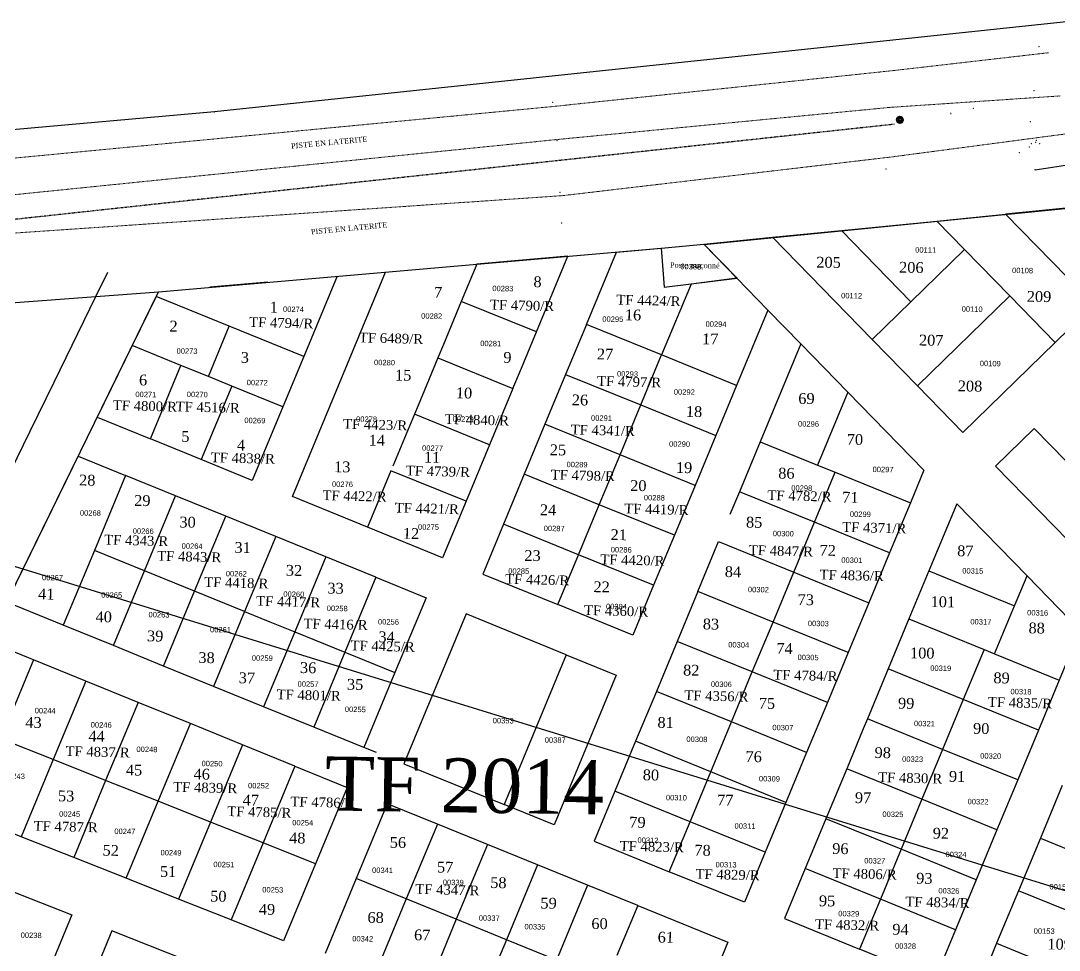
# Model space of a CAD drawing. Header units: metres. Extents: x 0 to 1324930, y 0 to 1631912.
# Drawn here: x 253138.9 to 253331, y 1631411.9 to 1631583.8 of the extents above; entities that cross this region are included whole.
import ezdxf
from ezdxf.enums import TextEntityAlignment as Align

# ---------------------------------------------------------------- set-up
doc = ezdxf.new("R2010")
doc.units = ezdxf.units.M
doc.header["$MEASUREMENT"] = 0
doc.linetypes.add('AXES2', pattern=[0.028575, 0.01905, -0.003175, 0.003175, -0.003175])
doc.linetypes.add('CACHE2', pattern=[0.004763, 0.003175, -0.001588])
for name, color, linetype, lineweight in [('1', 7, 'Continuous', 0), ('17 Février 2020', 7, 'Continuous', 0), ('5', 14, 'Continuous', 0), ('autoroute', 4, 'Continuous', 0), ('LIGNE', 7, 'Continuous', 0), ('nouvelle emprise', 7, 'Continuous', 0), ('Numero_TF', 7, 'Continuous', 0), ('Points TN ZAL', 7, 'Continuous', 0), ('Réquisition', 240, 'Continuous', 0), ('TopoAlt', 3, 'Continuous', 0), ('TopoMat', 4, 'Continuous', 0)]:
    doc.layers.add(name, color=color, linetype=linetype, lineweight=lineweight)
for name, color, linetype in [('A_revoir_niveau_0', 7, 'Continuous'), ('limites_parcelles', 7, 'Continuous'), ('limites_tf', 7, 'Continuous'), ('numero_lot', 7, 'Continuous'), ('numero_parcelle', 7, 'Continuous'), ('toponymie', 7, 'Continuous')]:
    doc.layers.add(name, color=color, linetype=linetype)
doc.styles.get("Standard").update_dxf_attribs({"font": 'txt.shx'})
doc.styles.add('Style-FANCY', font='times.ttf')

# ---------------------------------------------------------------- blocks, each defined once
blk = doc.blocks.new('PointTopo_1')
at = {"color": 0}
blk.add_point((0, 0), dxfattribs=at)
at = {"layer": 'TopoAlt'}
blk.add_attdef('ALT', text='', height=0.000002, dxfattribs=at).set_placement((0.000001, -0.000001), align=Align.TOP_LEFT)
at = {"layer": 'TopoMat'}
blk.add_attdef('MAT', (0.000001, 0.000001), '', height=0.0005, dxfattribs=at)
blk = doc.blocks.new('TCPOINT_2_2')
at = {"color": 0}
blk.add_point((0, 0), dxfattribs=at)
at = {"layer": 'TopoAlt'}
blk.add_attdef('ALT', text='', height=0.0003, dxfattribs=at).set_placement((0.0001, -0.0001), align=Align.TOP_LEFT)
at = {"layer": 'TopoMat'}
blk.add_attdef('MAT', (0.000001, 0.000001), '', height=0.0003, dxfattribs=at)

msp = doc.modelspace()

# ---------------------------------------------------------------- hatches: boundary and pattern name
at = {"layer": 'nouvelle emprise', "linetype": 'Continuous'}
h = msp.add_hatch(dxfattribs=at)
h.set_pattern_fill('ANSI31', color=254, style=0, pattern_type=2)
h.set_pattern_definition([(44.0408, (71603.58252, 49399.98618), (-0.086896304011, 0.089855619464), [])])
h.paths.add_polyline_path([(253302.15669, 1631565.6433, 0.85045856), (253300.84506, 1631565.49788)])
h.paths.add_polyline_path([(253301.5127, 1631565.4639), (253300.8483, 1631565.38989, 0.623458251), (253301.97812, 1631564.98401)])
h.paths.add_polyline_path([(253302.18112, 1631565.4527, 0.031927402), (253302.1771, 1631565.5379), (253301.5127, 1631565.4639), (253301.97812, 1631564.98401, 0.198540426)])

# ---------------------------------------------------------------- linework, layer by layer
at = {"layer": '1', "color": 7, "flags": 128}
msp.add_lwpolyline([(253310.92621, 1631566.53956), (253310.92998, 1631566.76453)], dxfattribs=at)
at = {"layer": '17 Février 2020', "color": 7, "linetype": 'Continuous', "lineweight": 0}
msp.add_line((253326.36777, 1631508.40055), (253349.14323, 1631485.02505), dxfattribs=at)
at = {"layer": '5', "color": 3, "linetype": 'Continuous'}
msp.add_point((253315.11954, 1631567.62059), dxfattribs=at)
at = {"layer": '5', "color": 1, "linetype": 'Continuous'}
for p in [(253325.64157, 1631565.10487), (253325.45061, 1631560.45264), (253325.80431, 1631561.08382), (253326.77615, 1631561.69752), (253327.39941, 1631561.09073), (253323.63312, 1631559.36834), (253298.9278, 1631556.39631)]:
    msp.add_point(p, dxfattribs=at)
at = {"layer": 'A_revoir_niveau_0', "color": 0}
msp.add_line((253174.72466, 1631566.93214), (253117.89728, 1631561.8697), dxfattribs=at)
at = {"layer": 'A_revoir_niveau_0', "color": 1, "linetype": 'AXES2', "ltscale": 0.2}
msp.add_line((253300.42993, 1631564.64077), (253109.50154, 1631543.98791), dxfattribs=at)
at = {"layer": 'LIGNE', "color": 14, "linetype": 'CACHE2', "ltscale": 0.3, "flags": 128}
for points in [[(253122.56033, 1631556.93806), (253237.51823, 1631567.95018), (253300.41968, 1631574.5951), (253329.02519, 1631577.88862)], [(253331.1891, 1631569.89856), (253299.64309, 1631567.7696), (253237.8766, 1631561.80637), (253122.99605, 1631550.12506)], [(253123.84059, 1631543.57319), (253239.17928, 1631551.45049), (253300.00893, 1631558.60936), (253335.22977, 1631563.26355)]]:
    msp.add_lwpolyline(points, dxfattribs=at)
at = {"layer": 'limites_parcelles'}
for p, q in [((253334.07392, 1631583.79688), (253174.72378, 1631566.93204)), ((253174.72378, 1631566.93204), (253117.89727, 1631561.86968)), ((253326.52003, 1631556.24622), (253336.01398, 1631557.71142)), ((253338.7914, 1631549.76652), (253321.08164, 1631548.0145)), ((253290.69934, 1631545.00878), (253308.34732, 1631546.75469)), ((253308.34732, 1631546.75469), (253321.08164, 1631548.0145)), ((253313.47189, 1631541.49505), (253308.34732, 1631546.75469)), ((253321.08164, 1631548.0145), (253337.3828, 1631531.28384)), ((253277.96502, 1631543.74897), (253290.69934, 1631545.00878)), ((253290.69934, 1631545.00878), (253303.54581, 1631531.82377)), ((253265.2306, 1631542.48915), (253277.96502, 1631543.74897)), ((253296.38342, 1631524.84523), (253277.96502, 1631543.74897)), ((253243.52921, 1631527.62274), (253249.09329, 1631541.01791)), ((253249.09329, 1631541.01791), (253258.01969, 1631541.77578)), ((253258.01969, 1631541.77578), (253265.2306, 1631542.48915)), ((253271.38565, 1631536.17195), (253265.2306, 1631542.48915)), ((253303.54581, 1631531.82377), (253313.47189, 1631541.49505)), ((253321.84615, 1631532.90018), (253313.47189, 1631541.49505)), ((253240.10789, 1631540.24104), (253223.2572, 1631538.77708)), ((253234.28758, 1631526.22902), (253240.10789, 1631540.24104)), ((253152.81339, 1631532.79891), (253154.99807, 1631537.28388)), ((253189.14767, 1631495.76356), (253206.40652, 1631537.31313)), ((253223.2572, 1631538.77708), (253220.39218, 1631531.87973)), ((253184.61297, 1631535.41976), (253173.8825, 1631534.48752)), ((253197.41949, 1631536.53236), (253191.25817, 1631521.69937)), ((253271.38565, 1631536.17195), (253262.88786, 1631535.0815)), ((253277.1206, 1631530.28589), (253271.38565, 1631536.17195)), ((253152.81339, 1631532.79891), (253164.36288, 1631533.67391)), ((253262.88786, 1631535.0815), (253257.42843, 1631521.97048)), ((253262.88786, 1631535.0815), (253257.90531, 1631534.44213)), ((253102.55105, 1631528.99096), (253152.81339, 1631532.79891)), ((253145.08535, 1631516.93382), (253152.81339, 1631532.79891)), ((253163.93862, 1631532.80915), (253159.51351, 1631523.7249)), ((253177.47576, 1631527.30413), (253163.93862, 1631532.80915)), ((253220.39218, 1631531.87973), (253217.08271, 1631523.91239)), ((253234.28758, 1631526.22902), (253220.39218, 1631531.87973)), ((253296.38342, 1631524.84523), (253303.54581, 1631531.82377)), ((253304.75767, 1631516.25035), (253321.84615, 1631532.90018)), ((253330.2204, 1631524.3053), (253321.84615, 1631532.90018)), ((253277.1206, 1631530.28589), (253271.32, 1631516.32133)), ((253283.19406, 1631524.05243), (253277.1206, 1631530.28589)), ((253330.2204, 1631524.3053), (253337.3828, 1631531.28384)), ((253243.52921, 1631527.62274), (253239.69313, 1631518.38762)), ((253257.42843, 1631521.97048), (253243.52921, 1631527.62274)), ((253173.60817, 1631517.99316), (253177.47576, 1631527.30413)), ((253191.25817, 1631521.69937), (253177.47576, 1631527.30413)), ((253231.51576, 1631519.55605), (253234.28758, 1631526.22902)), ((253159.51351, 1631523.7249), (253153.04792, 1631510.44389)), ((253168.53487, 1631520.05627), (253159.51351, 1631523.7249)), ((253217.08271, 1631523.91239), (253216.05485, 1631521.43788)), ((253283.19406, 1631524.05243), (253275.66272, 1631505.92121)), ((253291.90028, 1631515.11684), (253283.19406, 1631524.05243)), ((253304.75767, 1631516.25035), (253296.38342, 1631524.84523)), ((253313.13192, 1631507.65547), (253330.2204, 1631524.3053)), ((253253.59139, 1631512.73575), (253257.42843, 1631521.97048)), ((253271.32, 1631516.32133), (253257.42843, 1631521.97048)), ((253162.88108, 1631506.44514), (253168.53487, 1631520.05627)), ((253173.60817, 1631517.99316), (253168.53487, 1631520.05627)), ((253191.25817, 1631521.69937), (253187.39058, 1631512.3884)), ((253216.05485, 1631521.43788), (253212.40282, 1631512.64585)), ((253216.05485, 1631521.43788), (253229.95025, 1631515.78717)), ((253177.96285, 1631516.22228), (253173.60817, 1631517.99316)), ((253229.95025, 1631515.78717), (253231.51576, 1631519.55605)), ((253239.69313, 1631518.38762), (253235.85714, 1631509.15273)), ((253239.69313, 1631518.38762), (253253.59139, 1631512.73575)), ((253140.63262, 1631507.90714), (253145.08535, 1631516.93382)), ((253177.96285, 1631516.22228), (253172.30906, 1631502.61115)), ((253187.39058, 1631512.3884), (253177.96285, 1631516.22228)), ((253271.32, 1631516.32133), (253267.48392, 1631507.08621)), ((253304.75767, 1631516.25035), (253313.13192, 1631507.65547)), ((253229.95025, 1631515.78717), (253225.61302, 1631505.34559)), ((253291.90028, 1631515.11684), (253286.28611, 1631501.60109)), ((253291.90028, 1631515.11684), (253305.96952, 1631500.67693)), ((253187.39058, 1631512.3884), (253181.73679, 1631498.77727)), ((253212.40282, 1631512.64585), (253211.71763, 1631510.9963)), ((253249.75445, 1631503.50124), (253253.59139, 1631512.73575)), ((253253.59139, 1631512.73575), (253267.48392, 1631507.08621)), ((253153.04792, 1631510.44389), (253160.61859, 1631507.3652)), ((253211.71763, 1631510.9963), (253207.72277, 1631501.37893)), ((253225.61302, 1631505.34559), (253211.71763, 1631510.9963)), ((253235.85714, 1631509.15273), (253232.02118, 1631499.91789)), ((253249.75445, 1631503.50124), (253235.85714, 1631509.15273)), ((253326.36777, 1631508.40055), (253319.20488, 1631501.42153)), ((253131.86806, 1631489.91575), (253140.63262, 1631507.90714)), ((253160.61859, 1631507.3652), (253162.88108, 1631506.44514)), ((253172.30906, 1631502.61115), (253162.88108, 1631506.44514)), ((253267.48392, 1631507.08621), (253263.64793, 1631497.85131)), ((253225.61302, 1631505.34559), (253221.27566, 1631494.90366)), ((253275.66272, 1631505.92121), (253271.82662, 1631496.68606)), ((253275.66272, 1631505.92121), (253286.28611, 1631501.60109)), ((253142.93045, 1631489.72921), (253149.52084, 1631503.24202)), ((253149.52084, 1631503.24202), (253158.29017, 1631499.67588)), ((253181.73679, 1631498.77727), (253172.30906, 1631502.61115)), ((253245.91753, 1631494.2668), (253249.75445, 1631503.50124)), ((253263.64793, 1631497.85131), (253249.75445, 1631503.50124)), ((253286.28611, 1631501.60109), (253289.55811, 1631500.2705)), ((253305.96952, 1631500.67693), (253303.45351, 1631494.61979)), ((253319.20488, 1631501.42153), (253341.98034, 1631478.04603)), ((253158.29017, 1631499.67588), (253152.53598, 1631485.82302)), ((253167.55326, 1631495.90895), (253158.29017, 1631499.67588)), ((253207.38026, 1631500.55437), (253203.04306, 1631490.11285)), ((253221.27566, 1631494.90366), (253207.38026, 1631500.55437)), ((253232.02118, 1631499.91789), (253228.18523, 1631490.6831)), ((253245.91753, 1631494.2668), (253232.02118, 1631499.91789)), ((253285.72202, 1631491.03536), (253289.55811, 1631500.2705)), ((253289.55811, 1631500.2705), (253303.45351, 1631494.61979)), ((253263.64793, 1631497.85131), (253259.81197, 1631488.61648)), ((253161.79906, 1631482.05609), (253167.55326, 1631495.90895)), ((253176.81603, 1631492.14215), (253167.55326, 1631495.90895)), ((253203.04306, 1631490.11285), (253189.14767, 1631495.76356)), ((253221.27566, 1631494.90366), (253216.93846, 1631484.46214)), ((253271.82662, 1631496.68606), (253270.08244, 1631492.48705)), ((253285.72202, 1631491.03536), (253271.82662, 1631496.68606)), ((253242.08063, 1631485.03239), (253245.91753, 1631494.2668)), ((253259.81197, 1631488.61648), (253245.91753, 1631494.2668)), ((253303.45351, 1631494.61979), (253299.61742, 1631485.38465)), ((253312.04298, 1631494.44347), (253306.89016, 1631482.03839)), ((253325.03697, 1631481.10713), (253312.04298, 1631494.44347)), ((253171.06183, 1631478.28929), (253176.81603, 1631492.14215)), ((253186.07987, 1631488.37492), (253176.81603, 1631492.14215)), ((253281.88586, 1631481.80004), (253285.72202, 1631491.03536)), ((253299.61742, 1631485.38465), (253285.72202, 1631491.03536)), ((253136.34006, 1631476.2164), (253142.93045, 1631489.72921)), ((253216.93846, 1631484.46214), (253203.04306, 1631490.11285)), ((253228.18523, 1631490.6831), (253224.34934, 1631481.44843)), ((253242.08063, 1631485.03239), (253228.18523, 1631490.6831)), ((253186.07987, 1631488.37492), (253180.32567, 1631474.52206)), ((253195.34313, 1631484.60791), (253186.07987, 1631488.37492)), ((253259.81197, 1631488.61648), (253255.97602, 1631479.38169)), ((253264.15441, 1631478.21571), (253267.99046, 1631487.45075)), ((253267.99046, 1631487.45075), (253281.88586, 1631481.80004)), ((253152.53598, 1631485.82302), (253146.78178, 1631471.97016)), ((253161.79906, 1631482.05609), (253152.53598, 1631485.82302)), ((253299.61742, 1631485.38465), (253295.78126, 1631476.14934)), ((253195.34313, 1631484.60791), (253189.58893, 1631470.75505)), ((253204.60649, 1631480.84087), (253195.34313, 1631484.60791)), ((253238.24473, 1631475.79772), (253242.08063, 1631485.03239)), ((253255.97602, 1631479.38169), (253242.08063, 1631485.03239)), ((253156.04487, 1631468.20323), (253161.79906, 1631482.05609)), ((253171.06183, 1631478.28929), (253161.79906, 1631482.05609)), ((253224.34934, 1631481.44843), (253238.24473, 1631475.79772)), ((253278.04981, 1631472.565), (253281.88586, 1631481.80004)), ((253281.88586, 1631481.80004), (253295.78126, 1631476.14934)), ((253306.89016, 1631482.03839), (253303.19213, 1631473.13563)), ((253306.89016, 1631482.03839), (253322.74553, 1631475.59063)), ((253204.60649, 1631480.84087), (253198.85229, 1631466.98801)), ((253204.60649, 1631480.84087), (253213.86955, 1631477.07395)), ((253322.74553, 1631475.59063), (253325.03697, 1631481.10713)), ((253325.03697, 1631481.10713), (253334.81844, 1631471.06797)), ((253165.30763, 1631464.43643), (253171.06183, 1631478.28929)), ((253180.32567, 1631474.52206), (253171.06183, 1631478.28929)), ((253255.97602, 1631479.38169), (253252.14013, 1631470.14701)), ((253264.15441, 1631478.21571), (253260.31828, 1631468.98046)), ((253278.04981, 1631472.565), (253264.15441, 1631478.21571)), ((253146.78178, 1631471.97016), (253136.34006, 1631476.2164)), ((253213.86955, 1631477.07395), (253208.11535, 1631463.22109)), ((253252.14013, 1631470.14701), (253238.24473, 1631475.79772)), ((253295.78126, 1631476.14934), (253291.9452, 1631466.91429)), ((253180.32567, 1631474.52206), (253174.57147, 1631460.6692)), ((253180.32567, 1631474.52206), (253184.95706, 1631472.63865)), ((253221.28043, 1631474.06024), (253209.77204, 1631446.35452)), ((253239.80762, 1631466.52596), (253221.28043, 1631474.06024)), ((253319.0475, 1631466.68787), (253322.74553, 1631475.59063)), ((253156.04487, 1631468.20323), (253146.78178, 1631471.97016)), ((253184.95706, 1631472.63865), (253189.58893, 1631470.75505)), ((253274.21367, 1631463.32975), (253278.04981, 1631472.565)), ((253291.9452, 1631466.91429), (253278.04981, 1631472.565)), ((253303.19213, 1631473.13563), (253299.35608, 1631463.90058)), ((253303.19213, 1631473.13563), (253317.08753, 1631467.48492)), ((253189.58893, 1631470.75505), (253183.83473, 1631456.90219)), ((253189.58893, 1631470.75505), (253198.85229, 1631466.98801)), ((253334.81844, 1631471.06797), (253330.98292, 1631461.83421)), ((253140.36222, 1631465.94455), (253132.82518, 1631469.00957)), ((253165.30763, 1631464.43643), (253156.04487, 1631468.20323)), ((253260.31828, 1631468.98046), (253256.48201, 1631459.74489)), ((253274.21367, 1631463.32975), (253260.31828, 1631468.98046)), ((253198.85229, 1631466.98801), (253193.09809, 1631453.13515)), ((253198.85229, 1631466.98801), (253208.11535, 1631463.22109)), ((253239.80762, 1631466.52596), (253228.29923, 1631438.82024)), ((253239.80762, 1631466.52596), (253249.07122, 1631462.75882)), ((253291.9452, 1631466.91429), (253288.10907, 1631457.67905)), ((253317.08753, 1631467.48492), (253313.25148, 1631458.24987)), ((253317.08753, 1631467.48492), (253319.0475, 1631466.68787)), ((253319.0475, 1631466.68787), (253330.98292, 1631461.83421)), ((253141.28125, 1631465.57081), (253135.21468, 1631450.96593)), ((253141.28125, 1631465.57081), (253140.36222, 1631465.94455)), ((253150.95021, 1631461.63883), (253141.28125, 1631465.57081)), ((253174.57147, 1631460.6692), (253165.30763, 1631464.43643)), ((253208.11535, 1631463.22109), (253202.36116, 1631449.36823)), ((253249.07122, 1631462.75882), (253237.56283, 1631435.0531)), ((253270.3774, 1631454.09418), (253274.21367, 1631463.32975)), ((253288.10907, 1631457.67905), (253274.21367, 1631463.32975)), ((253299.35608, 1631463.90058), (253295.51995, 1631454.66534)), ((253313.25148, 1631458.24987), (253299.35608, 1631463.90058)), ((253150.95021, 1631461.63883), (253144.91656, 1631447.1132)), ((253160.61871, 1631457.70704), (253150.95021, 1631461.63883)), ((253183.83473, 1631456.90219), (253174.57147, 1631460.6692)), ((253330.98292, 1631461.83421), (253327.14687, 1631452.59916)), ((253256.48201, 1631459.74489), (253252.64576, 1631450.50936)), ((253270.3774, 1631454.09418), (253256.48201, 1631459.74489)), ((253160.61871, 1631457.70704), (253154.61798, 1631443.26065)), ((253170.28672, 1631453.77544), (253160.61871, 1631457.70704)), ((253193.09809, 1631453.13515), (253183.83473, 1631456.90219)), ((253288.10907, 1631457.67905), (253284.2728, 1631448.44347)), ((253313.25148, 1631458.24987), (253309.41534, 1631449.01463)), ((253327.14687, 1631452.59916), (253313.25148, 1631458.24987)), ((253295.51995, 1631454.66534), (253294.74846, 1631452.80802)), ((253309.41534, 1631449.01463), (253295.51995, 1631454.66534)), ((253164.3189, 1631439.4083), (253170.28672, 1631453.77544)), ((253179.95525, 1631449.84363), (253170.28672, 1631453.77544)), ((253202.36116, 1631449.36823), (253193.09809, 1631453.13515)), ((253266.54115, 1631444.85865), (253270.3774, 1631454.09418)), ((253284.2728, 1631448.44347), (253270.3774, 1631454.09418)), ((253294.74846, 1631452.80802), (253291.68368, 1631445.42976)), ((253144.91656, 1631447.1132), (253135.21468, 1631450.96593)), ((253327.14687, 1631452.59916), (253323.31074, 1631443.36392)), ((253179.95525, 1631449.84363), (253174.02035, 1631435.55574)), ((253189.62373, 1631445.91184), (253179.95525, 1631449.84363)), ((253204.69375, 1631448.41966), (253202.36116, 1631449.36823)), ((253252.64576, 1631450.50936), (253248.80997, 1631441.27495)), ((253266.54115, 1631444.85865), (253252.64576, 1631450.50936)), ((253309.41534, 1631449.01463), (253305.57907, 1631439.77905)), ((253323.31074, 1631443.36392), (253309.41534, 1631449.01463)), ((253144.91656, 1631447.1132), (253138.99915, 1631432.86741)), ((253154.61798, 1631443.26065), (253144.91656, 1631447.1132)), ((253284.2728, 1631448.44347), (253280.43655, 1631439.20794)), ((253189.62373, 1631445.91184), (253183.72175, 1631431.7032)), ((253189.62373, 1631445.91184), (253199.29225, 1631441.98004)), ((253209.77204, 1631446.35452), (253228.29923, 1631438.82024)), ((253291.68368, 1631445.42976), (253287.84743, 1631436.19424)), ((253305.57907, 1631439.77905), (253291.68368, 1631445.42976)), ((253154.61798, 1631443.26065), (253148.70056, 1631429.01487)), ((253164.3189, 1631439.4083), (253154.61798, 1631443.26065)), ((253262.70537, 1631435.62425), (253266.54115, 1631444.85865)), ((253280.43655, 1631439.20794), (253266.54115, 1631444.85865)), ((253323.31074, 1631443.36392), (253319.47447, 1631434.12835)), ((253199.29225, 1631441.98004), (253193.42319, 1631427.85065)), ((253248.80997, 1631441.27495), (253244.9737, 1631432.03939)), ((253262.70537, 1631435.62425), (253248.80997, 1631441.27495)), ((253331.53949, 1631442.31919), (253328.06184, 1631433.94698)), ((253158.40149, 1631425.16251), (253164.3189, 1631439.4083)), ((253174.02035, 1631435.55574), (253164.3189, 1631439.4083)), ((253280.43655, 1631439.20794), (253276.60076, 1631429.97354)), ((253305.57907, 1631439.77905), (253301.74282, 1631430.54353)), ((253319.47447, 1631434.12835), (253305.57907, 1631439.77905)), ((253206.70235, 1631438.96445), (253200.94815, 1631425.11159)), ((253215.96584, 1631435.19706), (253206.70235, 1631438.96445)), ((253237.56283, 1631435.0531), (253228.29923, 1631438.82024)), ((253138.99915, 1631432.86741), (253129.29727, 1631436.72014)), ((253174.02035, 1631435.55574), (253168.10294, 1631421.30995)), ((253183.72175, 1631431.7032), (253174.02035, 1631435.55574)), ((253258.8691, 1631426.38868), (253262.70537, 1631435.62425)), ((253276.60076, 1631429.97354), (253262.70537, 1631435.62425)), ((253287.84743, 1631436.19424), (253284.01164, 1631426.95983)), ((253301.74282, 1631430.54353), (253287.84743, 1631436.19424)), ((253215.96584, 1631435.19706), (253210.21165, 1631421.3442)), ((253225.22933, 1631431.42967), (253215.96584, 1631435.19706)), ((253319.47447, 1631434.12835), (253315.63822, 1631424.89282)), ((253328.06184, 1631433.94698), (253327.49886, 1631432.59162)), ((253148.70056, 1631429.01487), (253138.99915, 1631432.86741)), ((253183.72175, 1631431.7032), (253177.80433, 1631417.45742)), ((253193.42319, 1631427.85065), (253183.72175, 1631431.7032)), ((253244.9737, 1631432.03939), (253258.8691, 1631426.38868)), ((253327.49886, 1631432.59162), (253323.45801, 1631422.86355)), ((253327.49886, 1631432.59162), (253341.39425, 1631426.94091)), ((253225.22933, 1631431.42967), (253219.47514, 1631417.57681)), ((253234.49282, 1631427.66227), (253225.22933, 1631431.42967)), ((253276.60076, 1631429.97354), (253272.7645, 1631420.73798)), ((253301.74282, 1631430.54353), (253297.90703, 1631421.30912)), ((253315.63822, 1631424.89282), (253301.74282, 1631430.54353)), ((253158.40149, 1631425.16251), (253148.70056, 1631429.01487)), ((253193.42319, 1631427.85065), (253187.50578, 1631413.60486)), ((253234.49282, 1631427.66227), (253228.73863, 1631413.80942)), ((253243.75632, 1631423.89488), (253234.49282, 1631427.66227)), ((253272.7645, 1631420.73798), (253258.8691, 1631426.38868)), ((253284.01164, 1631426.95983), (253280.17537, 1631417.72427)), ((253297.90703, 1631421.30912), (253284.01164, 1631426.95983)), ((253168.10294, 1631421.30995), (253158.40149, 1631425.16251)), ((253200.94815, 1631425.11159), (253195.19396, 1631411.25874)), ((253210.21165, 1631421.3442), (253200.94815, 1631425.11159)), ((253243.75632, 1631423.89488), (253238.00212, 1631410.04202)), ((253253.01981, 1631420.12749), (253243.75632, 1631423.89488)), ((253315.63822, 1631424.89282), (253311.80243, 1631415.65841)), ((253137.06047, 1631422.87765), (253148.34853, 1631418.39502)), ((253323.45801, 1631422.86355), (253319.41747, 1631413.1362)), ((253337.35341, 1631417.21284), (253323.45801, 1631422.86355)), ((253177.80433, 1631417.45742), (253168.10294, 1631421.30995)), ((253210.21165, 1631421.3442), (253204.45745, 1631407.49134)), ((253219.47514, 1631417.57681), (253210.21165, 1631421.3442)), ((253253.01981, 1631420.12749), (253249.18368, 1631410.89225)), ((253253.01981, 1631420.12749), (253269.69409, 1631413.34618)), ((253297.90703, 1631421.30912), (253294.07077, 1631412.07356)), ((253311.80243, 1631415.65841), (253297.90703, 1631421.30912)), ((253148.34853, 1631418.39502), (253142.26464, 1631403.74843)), ((253187.50578, 1631413.60486), (253177.80433, 1631417.45742)), ((253219.47514, 1631417.57681), (253213.72094, 1631403.72395)), ((253228.73863, 1631413.80942), (253219.47514, 1631417.57681)), ((253280.17537, 1631417.72427), (253294.07077, 1631412.07356)), ((253155.78464, 1631415.44206), (253151.07478, 1631404.10337)), ((253169.72735, 1631409.90524), (253155.78464, 1631415.44206)), ((253311.80243, 1631415.65841), (253307.96616, 1631406.42285)), ((253228.73863, 1631413.80942), (253222.98443, 1631399.95656)), ((253238.00212, 1631410.04202), (253228.73863, 1631413.80942)), ((253269.69409, 1631413.34618), (253265.85796, 1631404.11094)), ((253319.41747, 1631413.1362), (253315.37704, 1631403.40914)), ((253319.41747, 1631413.1362), (253333.31286, 1631407.48549)), ((253307.96616, 1631406.42285), (253294.07077, 1631412.07356))]:
    msp.add_line(p, q, dxfattribs=at)
at = {"layer": 'limites_tf', "color": 5, "linetype": 'Continuous', "lineweight": 30, "flags": 128}
msp.add_lwpolyline([(253338.79356, 1631549.76172), (253444.56402, 1631440.93394), (253219.88839, 1631291.80085), (253075.06573, 1631350.86702), (253164.36328, 1631533.67735), (253257.35897, 1631541.71611), (253257.89558, 1631534.54762), (253271.39044, 1631536.17304), (253265.29998, 1631542.42158), (253338.79356, 1631549.76172)], close=True, dxfattribs=at)
at = {"layer": 'nouvelle emprise', "linetype": 'Continuous'}
msp.add_circle((253301.5127, 1631565.4639), 0.66851, dxfattribs=at)
at = {"layer": 'Réquisition', "color": 3, "linetype": 'Continuous', "lineweight": 30, "flags": 128}
msp.add_lwpolyline([(252787.34363, 1631264.56264), (252785.57218, 1631266.59051), (252919.67487, 1631550.18112), (253390.59576, 1631404.86773), (253306.19364, 1631240.01125), (253168.72206, 1630971.49661), (253153.60372, 1630907.48978), (253094.07384, 1630867.53995), (253056.73275, 1630885.56241), (253022.25866, 1630902.19928), (252999.27585, 1630926.56402), (252977.69769, 1631019.6167), (252971.26818, 1631047.34472), (252936.0215, 1631044.60745), (252827.13568, 1631095.21058), (252828.79753, 1631106.77909), (252825.9435, 1631119.5049), (252825.16973, 1631185.88185), (252815.5313, 1631221.34383), (252787.34363, 1631264.56264)], close=True, dxfattribs=at)

# ---------------------------------------------------------------- block references
at = {"layer": 'autoroute', "color": 0, "xscale": 1000, "yscale": 1000, "zscale": 1000, "rotation": 359.0408}
msp.add_blockref('TCPOINT_2_2', (253174.72291, 1631566.93195), dxfattribs=at)
at = {"layer": 'Points TN ZAL', "xscale": 1000, "yscale": 1000, "zscale": 1000, "rotation": 359.0408}
for p in [(253327.23232, 1631578.99039), (253326.30218, 1631570.88914), (253237.26847, 1631568.72667), (253238.07216, 1631561.60826), (253326.6191, 1631561.322), (253326.52003, 1631556.24622), (253238.6617, 1631552.05141), (253238.93598, 1631546.40949)]:
    msp.add_blockref('PointTopo_1', p, dxfattribs=at)

# ---------------------------------------------------------------- texts
at = {"layer": 'numero_lot', "color": 7, "linetype": 'Continuous', "lineweight": 0, "char_height": 2, "attachment_point": 5, "rotation": 359.1730787, "line_spacing_factor": 0.6}
for s, insert in [('\\fTimes New Roman|b0|i0|c00|p23;205', (253288.3296, 1631539.09529)), ('\\fTimes New Roman|b0|i0|c00|p23;206', (253303.63534, 1631538.15397)), ('\\fTimes New Roman|b0|i0|c00|p23;8', (253234.49884, 1631535.50406)), ('\\fTimes New Roman|b0|i0|c00|p23;7', (253216.13233, 1631533.55852)), ('\\fTimes New Roman|b0|i0|c00|p23;209', (253327.25755, 1631532.77308)), ('\\fTimes New Roman|b0|i0|c00|p23;1', (253185.70954, 1631530.82799)), ('\\fTimes New Roman|b0|i0|c00|p23;16', (253252.16244, 1631529.36571)), ('\\fTimes New Roman|b0|i0|c00|p23;2', (253167.17951, 1631527.30536)), ('\\fTimes New Roman|b0|i0|c00|p23;17', (253266.45255, 1631524.94567)), ('\\fTimes New Roman|b0|i0|c00|p23;207', (253307.31586, 1631524.68618)), ('\\fTimes New Roman|b0|i0|c00|p23;3', (253180.36493, 1631521.50251)), ('\\fTimes New Roman|b0|i0|c00|p23;9', (253228.92959, 1631521.51498)), ('\\fTimes New Roman|b0|i0|c00|p23;27', (253246.99198, 1631522.13433)), ('\\fTimes New Roman|b0|i0|c00|p23;6', (253161.5434, 1631517.33127)), ('\\fTimes New Roman|b0|i0|c00|p23;15', (253209.64953, 1631518.21644)), ('\\fTimes New Roman|b0|i0|c00|p23;208', (253314.49258, 1631516.20497)), ('\\fTimes New Roman|b0|i0|c00|p23;10', (253220.90234, 1631514.92659)), ('\\fTimes New Roman|b0|i0|c00|p23;26', (253242.34999, 1631513.63214)), ('\\fTimes New Roman|b0|i0|c00|p23;69', (253284.24062, 1631513.89809)), ('\\fTimes New Roman|b0|i0|c00|p23;18', (253263.44389, 1631511.49289)), ('\\fTimes New Roman|b0|i0|c00|p23;5', (253169.37285, 1631506.89982)), ('\\fTimes New Roman|b0|i0|c00|p23;14', (253204.77977, 1631506.20741)), ('\\fTimes New Roman|b0|i0|c00|p23;70', (253293.20356, 1631506.32654)), ('\\fTimes New Roman|b0|i0|c00|p23;4', (253179.6565, 1631505.29398)), ('\\fTimes New Roman|b0|i0|c00|p23;25', (253238.27408, 1631504.39933)), ('\\fTimes New Roman|b0|i0|c00|p23;11', (253214.99661, 1631503.05961)), ('\\fTimes New Roman|b0|i0|c00|p23;13', (253198.37863, 1631501.26651)), ('\\fTimes New Roman|b0|i0|c00|p23;19', (253261.6055, 1631501.1212)), ('\\fTimes New Roman|b0|i0|c00|p23;86', (253280.52818, 1631500.07652)), ('\\fTimes New Roman|b0|i0|c00|p23;28', (253151.21499, 1631498.80693)), ('\\fTimes New Roman|b0|i0|c00|p23;20', (253253.14502, 1631497.78611)), ('\\fTimes New Roman|b0|i0|c00|p23;29', (253161.40641, 1631495.02407)), ('\\fTimes New Roman|b0|i0|c00|p23;71', (253292.37242, 1631495.64885)), ('\\fTimes New Roman|b0|i0|c00|p23;24', (253236.44381, 1631493.31196)), ('\\fTimes New Roman|b0|i0|c00|p23;30', (253169.77334, 1631491.03436)), ('\\fTimes New Roman|b0|i0|c00|p23;85', (253274.56595, 1631491.01114)), ('\\fTimes New Roman|b0|i0|c00|p23;12', (253211.09973, 1631488.95845)), ('\\fTimes New Roman|b0|i0|c00|p23;21', (253249.51453, 1631488.72865)), ('\\fTimes New Roman|b0|i0|c00|p23;31', (253179.95159, 1631486.33914)), ('\\fTimes New Roman|b0|i0|c00|p23;23', (253233.56968, 1631484.85189)), ('\\fTimes New Roman|b0|i0|c00|p23;72', (253288.16855, 1631485.83172)), ('\\fTimes New Roman|b0|i0|c00|p23;87', (253313.62204, 1631485.71439)), ('\\fTimes New Roman|b0|i0|c00|p23;32', (253189.45348, 1631482.10851)), ('\\fTimes New Roman|b0|i0|c00|p23;84', (253270.64255, 1631481.86652)), ('\\fTimes New Roman|b0|i0|c00|p23;33', (253197.14737, 1631478.81365)), ('\\fTimes New Roman|b0|i0|c00|p23;22', (253246.35575, 1631479.08099)), ('\\fTimes New Roman|b0|i0|c00|p23;41', (253143.62501, 1631477.74951)), ('\\fTimes New Roman|b0|i0|c00|p23;73', (253284.1098, 1631476.68905)), ('\\fTimes New Roman|b0|i0|c00|p23;101', (253309.46664, 1631476.29677)), ('\\fTimes New Roman|b0|i0|c00|p23;40', (253154.26536, 1631473.51976)), ('\\fTimes New Roman|b0|i0|c00|p23;83', (253266.57599, 1631472.18271)), ('\\fTimes New Roman|b0|i0|c00|p23;88', (253326.82142, 1631471.44848)), ('\\fTimes New Roman|b0|i0|c00|p23;88', (253326.82142, 1631471.44848)), ('\\fTimes New Roman|b0|i0|c00|p23;39', (253163.77713, 1631469.97413)), ('\\fTimes New Roman|b0|i0|c00|p23;34', (253206.58034, 1631469.80829)), ('\\fTimes New Roman|b0|i0|c00|p23;74', (253280.18836, 1631467.67972)), ('\\fTimes New Roman|b0|i0|c00|p23;38', (253173.28226, 1631465.96799)), ('\\fTimes New Roman|b0|i0|c00|p23;100', (253305.65875, 1631466.81631)), ('\\fTimes New Roman|b0|i0|c00|p23;100', (253305.65875, 1631466.81631)), ('\\fTimes New Roman|b0|i0|c00|p23;36', (253192.06916, 1631464.10879)), ('\\fTimes New Roman|b0|i0|c00|p23;82', (253262.92991, 1631463.64859)), ('\\fTimes New Roman|b0|i0|c00|p23;37', (253180.74199, 1631462.22455)), ('\\fTimes New Roman|b0|i0|c00|p23;89', (253320.32613, 1631462.21776)), ('\\fTimes New Roman|b0|i0|c00|p23;89', (253320.32613, 1631462.21776)), ('\\fTimes New Roman|b0|i0|c00|p23;35', (253200.76131, 1631461.02307)), ('\\fTimes New Roman|b0|i0|c00|p23;75', (253276.92371, 1631457.51594)), ('\\fTimes New Roman|b0|i0|c00|p23;99', (253302.68059, 1631457.52562)), ('\\fTimes New Roman|b0|i0|c00|p23;99', (253302.68059, 1631457.52562)), ('\\fTimes New Roman|b0|i0|c00|p23;43', (253141.28006, 1631453.97768)), ('\\fTimes New Roman|b0|i0|c00|p23;81', (253258.18643, 1631453.97455)), ('\\fTimes New Roman|b0|i0|c00|p23;90', (253316.56014, 1631452.85999)), ('\\fTimes New Roman|b0|i0|c00|p23;90', (253316.56014, 1631452.85999)), ('\\fTimes New Roman|b0|i0|c00|p23;44', (253152.94295, 1631451.45622)), ('\\fTimes New Roman|b0|i0|c00|p23;98', (253298.35109, 1631448.38686)), ('\\fTimes New Roman|b0|i0|c00|p23;98', (253298.35109, 1631448.38686)), ('\\fTimes New Roman|b0|i0|c00|p23;76', (253274.47943, 1631447.65322)), ('\\fTimes New Roman|b0|i0|c00|p23;45', (253159.87132, 1631445.18148)), ('\\fTimes New Roman|b0|i0|c00|p23;46', (253172.38813, 1631444.4213)), ('\\fTimes New Roman|b0|i0|c00|p23;80', (253255.47368, 1631444.27122)), ('\\fTimes New Roman|b0|i0|c00|p23;80', (253255.47368, 1631444.27122)), ('\\fTimes New Roman|b0|i0|c00|p23;91', (253312.09915, 1631443.99375)), ('\\fTimes New Roman|b0|i0|c00|p23;91', (253312.09915, 1631443.99375)), ('\\fTimes New Roman|b0|i0|c00|p23;53', (253147.3076, 1631440.38044)), ('\\fTimes New Roman|b0|i0|c00|p23;97', (253294.71016, 1631440.05002)), ('\\fTimes New Roman|b0|i0|c00|p23;97', (253294.71016, 1631440.05002)), ('\\fTimes New Roman|b0|i0|c00|p23;47', (253181.46536, 1631439.62574)), ('\\fTimes New Roman|b0|i0|c00|p23;77', (253269.21817, 1631439.63061)), ('\\fTimes New Roman|b0|i0|c00|p23;77', (253269.21817, 1631439.63061)), ('\\fTimes New Roman|b0|i0|c00|p23;79', (253252.98544, 1631435.51112)), ('\\fTimes New Roman|b0|i0|c00|p23;79', (253252.98544, 1631435.51112)), ('\\fTimes New Roman|b0|i0|c00|p23;48', (253190.06593, 1631432.60986)), ('\\fTimes New Roman|b0|i0|c00|p23;92', (253309.1039, 1631433.4826)), ('\\fTimes New Roman|b0|i0|c00|p23;92', (253309.1039, 1631433.4826)), ('\\fTimes New Roman|b0|i0|c00|p23;56', (253208.6779, 1631431.77861)), ('\\fTimes New Roman|b0|i0|c00|p23;96', (253290.51215, 1631430.63875)), ('\\fTimes New Roman|b0|i0|c00|p23;96', (253290.51215, 1631430.63875)), ('\\fTimes New Roman|b0|i0|c00|p23;52', (253155.55196, 1631430.32005)), ('\\fTimes New Roman|b0|i0|c00|p23;78', (253265.02182, 1631430.33441)), ('\\fTimes New Roman|b0|i0|c00|p23;78', (253265.02182, 1631430.33441)), ('\\fTimes New Roman|b0|i0|c00|p23;57', (253217.41339, 1631427.21029)), ('\\fTimes New Roman|b0|i0|c00|p23;51', (253166.16797, 1631426.39489)), ('\\fTimes New Roman|b0|i0|c00|p23;93', (253306.0427, 1631425.14877)), ('\\fTimes New Roman|b0|i0|c00|p23;93', (253306.0427, 1631425.14877)), ('\\fTimes New Roman|b0|i0|c00|p23;58', (253227.25666, 1631424.33888)), ('\\fTimes New Roman|b0|i0|c00|p23;50', (253175.46123, 1631421.83282)), ('\\fTimes New Roman|b0|i0|c00|p23;95', (253288.05131, 1631420.96837)), ('\\fTimes New Roman|b0|i0|c00|p23;95', (253288.05131, 1631420.96837)), ('\\fTimes New Roman|b0|i0|c00|p23;49', (253184.45698, 1631419.4099)), ('\\fTimes New Roman|b0|i0|c00|p23;59', (253236.5451, 1631420.55427)), ('\\fTimes New Roman|b0|i0|c00|p23;68', (253204.55081, 1631417.90098)), ('\\fTimes New Roman|b0|i0|c00|p23;60', (253245.96885, 1631416.76194)), ('\\fTimes New Roman|b0|i0|c00|p23;60', (253245.96885, 1631416.76194)), ('\\fTimes New Roman|b0|i0|c00|p23;94', (253301.63265, 1631415.7089)), ('\\fTimes New Roman|b0|i0|c00|p23;94', (253301.63265, 1631415.7089)), ('\\fTimes New Roman|b0|i0|c00|p23;67', (253213.17018, 1631414.66727)), ('\\fTimes New Roman|b0|i0|c00|p23;61', (253258.22845, 1631414.24802)), ('\\fTimes New Roman|b0|i0|c00|p23;61', (253258.22845, 1631414.24802)), ('\\fTimes New Roman|b0|i0|c00|p23;109', (253331.0715, 1631412.96733))]:
    msp.add_mtext(s, dxfattribs=dict(at, insert=insert))
at = {"layer": 'numero_parcelle', "color": 5, "lineweight": 0, "char_height": 1, "attachment_point": 1, "rotation": 359.2324999, "line_spacing_factor": 0.6}
for s, insert in [('\\fArial|b0|i0|c00|p39;00111', (253304.35364, 1631541.92354)), ('\\fArial|b0|i0|c00|p39;00388', (253260.90922, 1631538.83646)), ('\\fArial|b0|i0|c00|p39;00108', (253322.27777, 1631538.13133)), ('\\fArial|b0|i0|c00|p39;00283', (253226.14826, 1631534.79178)), ('\\fArial|b0|i0|c00|p39;00112', (253290.65553, 1631533.46399)), ('\\fArial|b0|i0|c00|p39;00274', (253187.42447, 1631530.9514)), ('\\fArial|b0|i0|c00|p39;00282', (253212.97916, 1631529.70615)), ('\\fArial|b0|i0|c00|p39;00110', (253312.9514, 1631530.98447)), ('\\fArial|b0|i0|c00|p39;00295', (253246.48795, 1631529.12256)), ('\\fArial|b0|i0|c00|p39;00294', (253265.5748, 1631528.20548)), ('\\fArial|b0|i0|c00|p39;00281', (253223.89784, 1631524.62053)), ('\\fArial|b0|i0|c00|p39;00273', (253167.73334, 1631523.21875)), ('\\fArial|b0|i0|c00|p39;00280', (253204.26091, 1631521.098)), ('\\fArial|b0|i0|c00|p39;00109', (253316.30306, 1631520.92052)), ('\\fArial|b0|i0|c00|p39;00293', (253249.2098, 1631519.00341)), ('\\fArial|b0|i0|c00|p39;00272', (253180.7149, 1631517.38279)), ('\\fArial|b0|i0|c00|p39;00271', (253160.12448, 1631515.1943)), ('\\fArial|b0|i0|c00|p39;00270', (253169.62952, 1631515.1943)), ('\\fArial|b0|i0|c00|p39;00292', (253259.71174, 1631515.64773)), ('\\fArial|b0|i0|c00|p39;00269', (253180.27732, 1631510.37963)), ('\\fArial|b0|i0|c00|p39;00278', (253200.94259, 1631510.62974)), ('\\fArial|b0|i0|c00|p39;00279', (253218.81048, 1631510.62974)), ('\\fArial|b0|i0|c00|p39;00291', (253244.39641, 1631510.83306)), ('\\fArial|b0|i0|c00|p39;00296', (253282.68351, 1631509.73988)), ('\\fArial|b0|i0|c00|p39;00277', (253213.14797, 1631505.25753)), ('\\fArial|b0|i0|c00|p39;00290', (253258.83658, 1631506.01839)), ('\\fArial|b0|i0|c00|p39;00289', (253239.87475, 1631502.22501)), ('\\fArial|b0|i0|c00|p39;00297', (253296.4673, 1631501.31421)), ('\\fArial|b0|i0|c00|p39;00276', (253196.47823, 1631498.58786)), ('\\fArial|b0|i0|c00|p39;00298', (253281.43849, 1631497.87516)), ('\\fArial|b0|i0|c00|p39;00288', (253254.16905, 1631496.09725)), ('\\fArial|b0|i0|c00|p39;00268', (253149.85976, 1631493.27068)), ('\\fArial|b0|i0|c00|p39;00299', (253292.27382, 1631493.03964)), ('\\fArial|b0|i0|c00|p39;00266', (253159.6324, 1631489.915)), ('\\fArial|b0|i0|c00|p39;00275', (253212.39783, 1631490.66762)), ('\\fArial|b0|i0|c00|p39;00287', (253235.6448, 1631490.40718)), ('\\fArial|b0|i0|c00|p39;00300', (253278.02119, 1631489.45469)), ('\\fArial|b0|i0|c00|p39;00264', (253168.67573, 1631487.14292)), ('\\fArial|b0|i0|c00|p39;00286', (253248.04292, 1631486.46791)), ('\\fArial|b0|i0|c00|p39;00301', (253290.6902, 1631484.53581)), ('\\fArial|b0|i0|c00|p39;00262', (253176.84391, 1631482.03645)), ('\\fArial|b0|i0|c00|p39;00285', (253229.08109, 1631482.52863)), ('\\fArial|b0|i0|c00|p39;00315', (253313.06058, 1631482.56022)), ('\\fArial|b0|i0|c00|p39;00267', (253142.85847, 1631481.30695)), ('\\fArial|b0|i0|c00|p39;00265', (253153.79799, 1631478.09717)), ('\\fArial|b0|i0|c00|p39;00260', (253187.49171, 1631478.24307)), ('\\fArial|b0|i0|c00|p39;00302', (253273.41617, 1631479.09586)), ('\\fArial|b0|i0|c00|p39;00284', (253247.16776, 1631475.96317)), ('\\fArial|b0|i0|c00|p39;00263', (253162.5496, 1631474.44969)), ('\\fArial|b0|i0|c00|p39;00258', (253195.51402, 1631475.61688)), ('\\fArial|b0|i0|c00|p39;00316', (253325.0628, 1631474.80672)), ('\\fArial|b0|i0|c00|p39;00256', (253204.99494, 1631473.1366)), ('\\fArial|b0|i0|c00|p39;00303', (253284.50155, 1631472.82219)), ('\\fArial|b0|i0|c00|p39;00317', (253314.56086, 1631473.1393)), ('\\fArial|b0|i0|c00|p39;00261', (253173.9267, 1631471.67761)), ('\\fArial|b0|i0|c00|p39;00304', (253269.76967, 1631468.88292)), ('\\fArial|b0|i0|c00|p39;00259', (253181.6573, 1631466.42524)), ('\\fArial|b0|i0|c00|p39;00305', (253282.60537, 1631466.54853)), ('\\fArial|b0|i0|c00|p39;00319', (253307.14282, 1631464.5521)), ('\\fArial|b0|i0|c00|p39;00257', (253190.11719, 1631461.61057)), ('\\fArial|b0|i0|c00|p39;00306', (253266.56074, 1631461.58796)), ('\\fArial|b0|i0|c00|p39;00318', (253321.97889, 1631460.21681)), ('\\fArial|b0|i0|c00|p39;00244', (253141.50014, 1631456.69559)), ('\\fArial|b0|i0|c00|p39;00255', (253198.86881, 1631456.9418)), ('\\fArial|b0|i0|c00|p39;00353', (253226.21071, 1631454.85041)), ('\\fArial|b0|i0|c00|p39;00246', (253151.85622, 1631454.06941)), ('\\fArial|b0|i0|c00|p39;00307', (253277.93784, 1631453.56351)), ('\\fArial|b0|i0|c00|p39;00321', (253304.12534, 1631454.3092)), ('\\fArial|b0|i0|c00|p39;00387', (253235.83847, 1631451.27105)), ('\\fArial|b0|i0|c00|p39;00308', (253262.03777, 1631451.40368)), ('\\fArial|b0|i0|c00|p39;00248', (253160.31612, 1631449.54654)), ('\\fArial|b0|i0|c00|p39;00250', (253172.3587, 1631446.91123)), ('\\fArial|b0|i0|c00|p39;00323', (253301.93743, 1631447.74374)), ('\\fArial|b0|i0|c00|p39;00320', (253316.3776, 1631448.32733)), ('\\fArial|b0|i0|c00|p39;00243', (253135.8116, 1631444.58597)), ('\\fArial|b0|i0|c00|p39;00309', (253275.45691, 1631444.10873)), ('\\fArial|b0|i0|c00|p39;00252', (253180.96446, 1631442.82606)), ('\\fArial|b0|i0|c00|p39;00310', (253258.2454, 1631440.60715)), ('\\fArial|b0|i0|c00|p39;00322', (253314.04383, 1631439.86518)), ('\\fArial|b0|i0|c00|p39;00245', (253146.02181, 1631437.58281)), ('\\fArial|b0|i0|c00|p39;00325', (253298.29093, 1631437.5308)), ('\\fArial|b0|i0|c00|p39;00254', (253189.13263, 1631435.9688)), ('\\fArial|b0|i0|c00|p39;00311', (253270.93525, 1631435.35478)), ('\\fArial|b0|i0|c00|p39;00247', (253156.23203, 1631434.37303)), ('\\fArial|b0|i0|c00|p39;00312', (253252.99444, 1631432.72859)), ('\\fArial|b0|i0|c00|p39;00249', (253164.77397, 1631430.42463)), ('\\fArial|b0|i0|c00|p39;00324', (253309.95975, 1631430.08994)), ('\\fArial|b0|i0|c00|p39;00251', (253174.54661, 1631428.23615)), ('\\fArial|b0|i0|c00|p39;00313', (253267.4346, 1631428.20572)), ('\\fArial|b0|i0|c00|p39;00327', (253294.93614, 1631428.92275)), ('\\fArial|b0|i0|c00|p39;00341', (253203.89688, 1631427.17945)), ('\\fArial|b0|i0|c00|p39;00339', (253216.98263, 1631424.92844)), ('\\fArial|b0|i0|c00|p39;00151', (253329.18843, 1631424.10147)), ('\\fArial|b0|i0|c00|p39;00253', (253183.58995, 1631423.56738)), ('\\fArial|b0|i0|c00|p39;00326', (253308.64701, 1631423.37858)), ('\\fArial|b0|i0|c00|p39;00337', (253223.62741, 1631418.32813)), ('\\fArial|b0|i0|c00|p39;00329', (253290.12275, 1631419.14751)), ('\\fArial|b0|i0|c00|p39;00335', (253232.0873, 1631416.72324)), ('\\fArial|b0|i0|c00|p39;00238', (253138.90201, 1631415.15082)), ('\\fArial|b0|i0|c00|p39;00342', (253200.22953, 1631414.50707)), ('\\fArial|b0|i0|c00|p39;00153', (253326.27123, 1631415.93112)), ('\\fArial|b0|i0|c00|p39;00328', (253300.62469, 1631413.16565))]:
    msp.add_mtext(s, dxfattribs=dict(at, insert=insert))
at = {"layer": 'numero_tf', "color": 4, "linetype": 'Continuous', "lineweight": 0, "style": 'Style-FANCY'}
msp.add_text('TF 2014', height=10.000002, rotation=359.1731, dxfattribs=at).set_placement((253220.9887, 1631442.34886), align=Align.MIDDLE_CENTER)
at = {"layer": 'numero_tf', "color": 4, "linetype": 'Continuous', "lineweight": 0, "char_height": 1.8, "width": 658.5059, "attachment_point": 1, "rotation": 358.4751222}
for s, insert in [('\\fTimes New Roman|b0|i0|c00|p23;TF 4790/R', (253225.73606, 1631532.20454)), ('\\fTimes New Roman|b0|i0|c00|p23;TF 4424/R', (253249.11078, 1631533.12356)), ('\\fTimes New Roman|b0|i0|c00|p23;TF 4794/R', (253181.1878, 1631528.98089)), ('\\fTimes New Roman|b0|i0|c00|p23;TF 6489/R', (253201.49268, 1631526.1234)), ('\\fTimes New Roman|b0|i0|c00|p23;TF 4797/R', (253245.53856, 1631518.08338)), ('\\fTimes New Roman|b0|i0|c00|p23;TF 4800/R', (253155.97302, 1631513.59663)), ('\\fTimes New Roman|b0|i0|c00|p23;TF 4516/R', (253167.58978, 1631513.369)), ('\\fTimes New Roman|b0|i0|c00|p23;TF 4840/R', (253217.38418, 1631511.02757)), ('\\fTimes New Roman|b0|i0|c00|p23;TF 4423/R', (253198.55806, 1631510.14712)), ('\\fTimes New Roman|b0|i0|c00|p23;TF 4341/R', (253240.66299, 1631509.09149)), ('\\fTimes New Roman|b0|i0|c00|p23;TF 4838/R', (253174.0866, 1631503.94498)), ('\\fTimes New Roman|b0|i0|c00|p23;TF 4739/R', (253210.16708, 1631501.51507)), ('\\fTimes New Roman|b0|i0|c00|p23;TF 4798/R', (253236.97078, 1631500.74624)), ('\\fTimes New Roman|b0|i0|c00|p23;TF 4422/R', (253194.75341, 1631496.94312)), ('\\fTimes New Roman|b0|i0|c00|p23;TF 4782/R', (253277.04764, 1631496.956)), ('\\fTimes New Roman|b0|i0|c00|p23;TF 4421/R', (253208.1176, 1631494.63321)), ('\\fTimes New Roman|b0|i0|c00|p23;TF 4419/R', (253250.57768, 1631494.50037)), ('\\fTimes New Roman|b0|i0|c00|p23;TF 4371/R', (253290.87485, 1631491.07035)), ('\\fTimes New Roman|b0|i0|c00|p23;TF 4343/R', (253154.36857, 1631488.72949)), ('\\fTimes New Roman|b0|i0|c00|p23;TF 4843/R', (253164.16891, 1631485.73919)), ('\\fTimes New Roman|b0|i0|c00|p23;TF 4847/R', (253273.60926, 1631486.80201)), ('\\fTimes New Roman|b0|i0|c00|p23;TF 4420/R', (253246.14807, 1631485.08874)), ('\\fTimes New Roman|b0|i0|c00|p23;TF 4426/R', (253228.53093, 1631481.47287)), ('\\fTimes New Roman|b0|i0|c00|p23;TF 4836/R', (253286.69116, 1631482.27326)), ('\\fTimes New Roman|b0|i0|c00|p23;TF 4418/R', (253172.87221, 1631480.88798)), ('\\fTimes New Roman|b0|i0|c00|p23;TF 4417/R', (253182.47464, 1631477.39514)), ('\\fTimes New Roman|b0|i0|c00|p23;TF 4360/R', (253243.12304, 1631475.69565)), ('\\fTimes New Roman|b0|i0|c00|p23;TF 4416/R', (253191.23443, 1631473.22419)), ('\\fTimes New Roman|b0|i0|c00|p23;TF 4425/R', (253199.94037, 1631469.16482)), ('\\fTimes New Roman|b0|i0|c00|p23;TF 4784/R', (253278.13621, 1631463.74503)), ('\\fTimes New Roman|b0|i0|c00|p23;TF 4801/R', (253186.26889, 1631460.10879)), ('\\fTimes New Roman|b0|i0|c00|p23;TF 4356/R', (253261.68184, 1631459.94972)), ('\\fTimes New Roman|b0|i0|c00|p23;TF 4835/R', (253317.82818, 1631458.69851)), ('\\fTimes New Roman|b0|i0|c00|p23;TF 4837/R', (253147.22465, 1631449.62225)), ('\\fTimes New Roman|b0|i0|c00|p23;TF 4830/R', (253297.51616, 1631444.78782)), ('\\fTimes New Roman|b0|i0|c00|p23;TF 4839/R', (253167.12422, 1631443.00412)), ('\\fTimes New Roman|b0|i0|c00|p23;TF 4786/R', (253188.82168, 1631440.28477)), ('\\fTimes New Roman|b0|i0|c00|p23;TF 4785/R', (253177.13344, 1631438.48477)), ('\\fTimes New Roman|b0|i0|c00|p23;TF 4787/R', (253141.32388, 1631435.78442)), ('\\fTimes New Roman|b0|i0|c00|p23;TF 4823/R', (253249.72729, 1631432.09178)), ('\\fTimes New Roman|b0|i0|c00|p23;TF 4829/R', (253263.7454, 1631426.90807)), ('\\fTimes New Roman|b0|i0|c00|p23;TF 4806/R', (253289.0866, 1631427.04341)), ('\\fTimes New Roman|b0|i0|c00|p23;TF 4347/R', (253211.91583, 1631424.11307)), ('\\fTimes New Roman|b0|i0|c00|p23;TF 4834/R', (253302.56788, 1631421.78701)), ('\\fTimes New Roman|b0|i0|c00|p23;TF 4832/R', (253285.84971, 1631417.60288))]:
    msp.add_mtext(s, dxfattribs=dict(at, insert=insert))
at = {"layer": 'toponymie', "color": 120, "lineweight": 0, "char_height": 1, "attachment_point": 1}
for s, insert, width, rotation in [('\\fTimes New Roman|b0|i0|c00|p23;PISTE EN LATERITE', (253188.86187, 1631561.11508), 658.5059, 5.3196456), ('\\fTimes New Roman|b0|i0|c00|p23;PISTE EN LATERITE', (253192.53843, 1631545.25063), 658.5059, 5.3196456), ('\\fTimes New Roman|b0|i0|c00|p23;Poste maçonné', (253259.00249, 1631539.12998), 590.6864, 359.1730787)]:
    msp.add_mtext(s, dxfattribs=dict(at, insert=insert, width=width, rotation=rotation))

doc.saveas('drawing.dxf')
